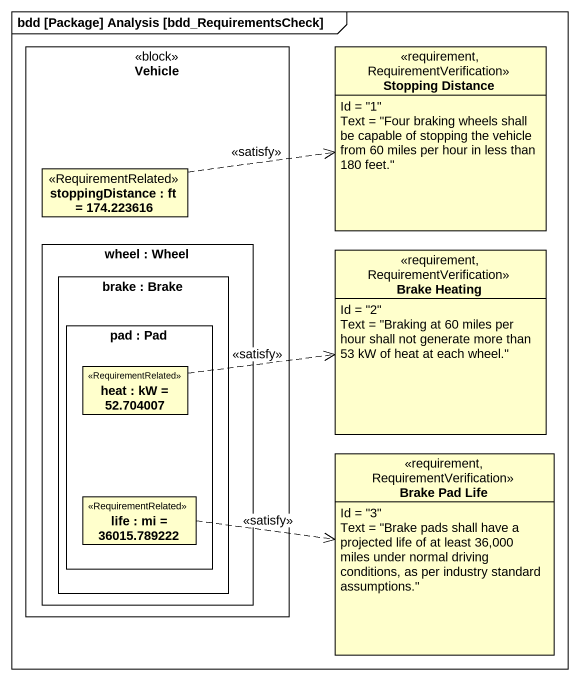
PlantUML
@startuml
mainframe bdd [Package] Analysis [bdd_RequirementsCheck]
allowmixing
hide circle
hide empty members
rectangle Vehicle <<block>> {
  rectangle "stoppingDistance : ft = 174.223616" as stoppingDistance <<RequirementRelated>>
  rectangle "wheel : Wheel" as wheel {
    rectangle "brake : Brake" as brake {
      rectangle "pad : Pad" as pad {
        rectangle "heat : kW = 52.704007" as heat <<RequirementRelated>>
        rectangle "life : mi = 36015.789222" as life <<RequirementRelated>>
      }
    }
  }
}
class "Stopping Distance" as Stopping_Distance <<requirement, RequirementVerification>> {
  Id = "1"
  Text = "Four braking wheels shall be capable of stopping the vehicle from 60 miles per hour in less than 180 feet."
}
class "Brake Heating" as Brake_Heating <<requirement, RequirementVerification>> {
  Id = "2"
  Text = "Braking at 60 miles per hour shall not generate more than 53 kW of heat at each wheel."
}
class "Brake Pad Life" as Brake_Pad_Life <<requirement, RequirementVerification>> {
  Id = "3"
  Text = "Brake pads shall have a projected life of at least 36,000 miles under normal driving conditions, as per industry standard assumptions."
}
stoppingDistance .right.> Stopping_Distance : <<satisfy>>
heat .right.> Brake_Heating : <<satisfy>>
life .right.> Brake_Pad_Life : <<satisfy>>
@enduml
